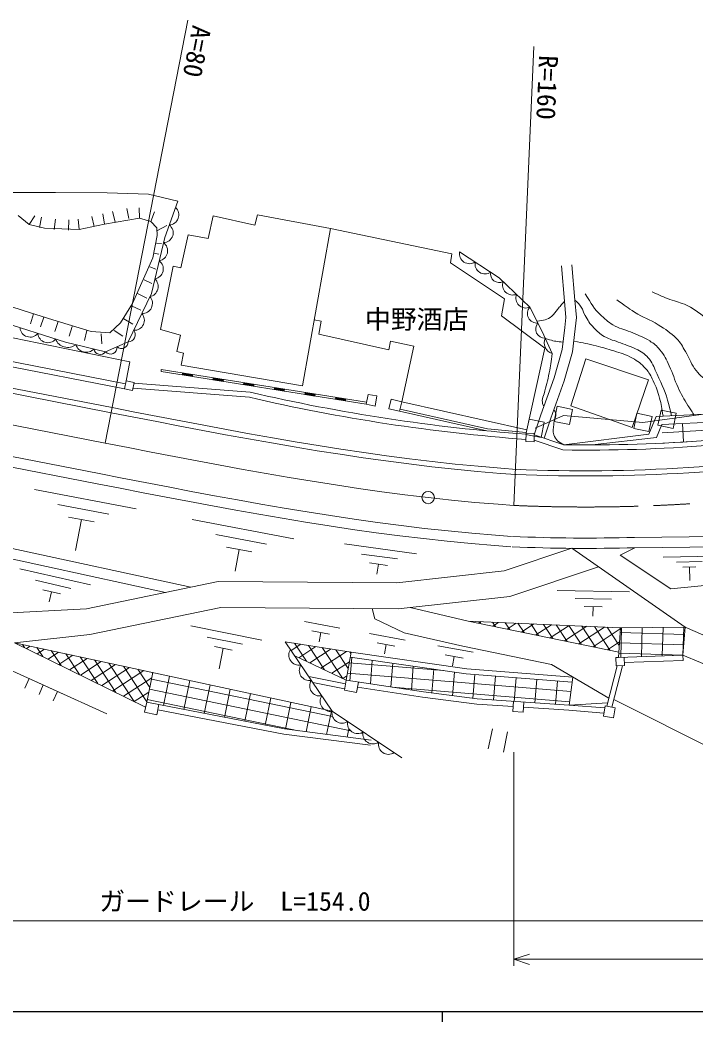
# Model space of a CAD drawing. Units: millimetres, scale not verified. Extents: x 40000 to 680000, y 20000 to 380000.
# Drawn here: x 127190 to 192518, y 204000 to 300877 of the extents above; entities that cross this region are included whole.
import ezdxf
from ezdxf.enums import TextEntityAlignment as Align

# ---------------------------------------------------------------- set-up
doc = ezdxf.new("R2010")
doc.units = ezdxf.units.MM
doc.header["$LTSCALE"] = 1000
doc.linetypes.add('CHAIN', pattern=[18.5, 12, -1.5, 3.5, -1.5])
for name, color, linetype, lineweight in [('M-BGD', 7, 'Continuous', 13), ('M-BMK', 2, 'CHAIN', 13), ('M-BMK-ROW', 30, 'Continuous', 13), ('M-STR-HTXT', 7, 'Continuous', 13), ('M-STR-STRC', 7, 'Continuous', 13), ('M-TTL-BAND', 7, 'Continuous', 25)]:
    doc.layers.add(name, color=color, linetype=linetype, lineweight=lineweight)
doc.styles.add('ＭＳ ゴシック', font='')
doc.styles.get('ＭＳ ゴシック').set_extended_font_data('MS Gothic')

msp = doc.modelspace()

# ---------------------------------------------------------------- linework, layer by layer
at = {"layer": 'M-BGD'}
for p, q in [((141168, 279859), (142432, 283361)), ((128061, 281120), (128620, 281949)), ((135364, 281141), (135181, 282124)), ((136370, 281381), (136123, 282351)), ((137712, 281678), (137504, 282656)), ((138736, 281712), (138719, 282712)), ((139819, 281392), (140194, 282319)), ((145372, 279761), (145852, 281948)), ((145852, 281948), (149881, 281051)), ((149881, 281051), (150126, 282040)), ((150126, 282040), (157205, 280718)), ((129055, 280823), (129264, 281801)), ((130479, 280640), (130618, 281630)), ((131868, 280549), (131915, 281548)), ((132912, 280621), (132808, 281615)), ((134354, 280907), (134116, 281879)), ((140491, 280531), (141376, 280998)), ((142727, 276932), (143433, 280115)), ((143433, 280115), (145372, 279761)), ((157205, 280718), (154474, 265512)), ((168913, 278261), (157205, 280718)), ((139890, 274436), (141168, 279859)), ((140363, 279313), (140858, 279261)), ((140164, 278329), (140618, 278237)), ((168783, 277402), (168913, 278261)), ((169676, 278472), (173501, 275956)), ((140771, 270956), (141992, 277085)), ((141992, 277085), (142727, 276932)), ((174025, 273922), (168783, 277402)), ((139737, 277009), (140326, 276802)), ((139183, 275757), (139942, 275406)), ((173501, 275956), (176468, 273115)), ((137644, 269765), (139890, 274436)), ((138534, 274440), (139429, 273993)), ((137958, 273231), (138870, 272819)), ((173718, 272286), (174025, 273922)), ((128494, 272469), (128195, 271515)), ((177904, 269144), (173718, 272286)), ((176468, 273115), (177667, 270748)), ((124615, 271918), (131595, 269718)), ((129475, 272161), (129175, 271207)), ((130879, 271715), (130554, 270770)), ((137234, 271998), (138077, 271459)), ((155621, 271897), (156283, 271755)), ((156283, 271755), (156064, 270491)), ((137787, 267815), (125208, 270400)), ((132241, 271255), (131947, 270299)), ((133636, 270856), (133428, 269877)), ((135024, 270551), (135101, 269554)), ((136291, 270863), (137132, 270321)), ((142694, 270414), (140771, 270956)), ((142354, 268839), (142694, 270414)), ((156064, 270491), (162825, 269001)), ((177667, 270748), (178609, 268649)), ((131595, 269718), (135460, 268786)), ((135460, 268786), (137644, 269765)), ((162825, 269001), (162996, 269828)), ((162996, 269828), (165263, 269332)), ((165263, 269332), (164094, 263971)), ((142991, 268675), (142354, 268839)), ((142762, 267493), (142991, 268675)), ((176163, 261256), (177904, 269144)), ((124832, 267638), (137277, 265206)), ((124928, 268129), (137373, 265697)), ((137431, 265991), (137787, 267815)), ((154474, 265512), (142762, 267493)), ((180417, 263574), (181887, 268131)), ((181887, 268131), (187929, 266090)), ((140814, 266892), (140845, 267090)), ((160644, 263729), (140814, 266892)), ((160676, 263926), (140845, 267090)), ((142857, 266566), (142889, 266764)), ((142857, 266566), (143845, 266409)), ((142865, 266616), (143853, 266458)), ((142873, 266665), (143861, 266507)), ((142881, 266714), (143868, 266557)), ((143845, 266409), (143876, 266606)), ((124448, 265675), (136078, 263403)), ((137277, 265206), (137431, 265991)), ((137431, 265991), (138216, 265838)), ((138062, 265053), (138216, 265838)), ((138201, 265761), (149437, 264896)), ((145820, 266094), (145851, 266291)), ((145820, 266094), (146807, 265936)), ((145828, 266143), (146815, 265985)), ((145836, 266192), (146823, 266035)), ((145843, 266242), (146831, 266084)), ((146807, 265936), (146839, 266134)), ((148782, 265621), (148814, 265819)), ((149770, 265464), (148782, 265621)), ((149778, 265513), (148790, 265670)), ((149786, 265562), (148798, 265720)), ((149793, 265612), (148806, 265769)), ((149770, 265464), (149801, 265661)), ((187929, 266090), (186353, 261483)), ((137277, 265206), (138062, 265053)), ((138104, 265267), (149360, 264400)), ((151745, 265148), (151776, 265346)), ((151745, 265148), (152732, 264991)), ((151753, 265198), (152740, 265040)), ((151761, 265247), (152748, 265090)), ((151769, 265297), (152756, 265139)), ((152732, 264991), (152764, 265188)), ((154707, 264676), (154739, 264873)), ((154707, 264676), (155695, 264518)), ((154715, 264725), (155703, 264568)), ((154723, 264775), (155711, 264617)), ((154731, 264824), (155719, 264666)), ((155695, 264518), (155726, 264716)), ((160825, 264681), (160644, 263729)), ((161689, 264534), (160825, 264681)), ((161501, 263551), (161689, 264534)), ((157670, 264203), (157701, 264401)), ((158657, 264046), (157670, 264203)), ((158665, 264095), (157678, 264253)), ((158673, 264144), (157686, 264302)), ((158681, 264194), (157694, 264351)), ((158657, 264046), (158689, 264243)), ((160644, 263729), (161501, 263551)), ((163057, 264203), (162848, 263272)), ((164094, 263971), (163057, 264203)), ((163871, 263045), (164094, 263971)), ((164094, 263971), (176163, 261256)), ((186353, 261483), (180417, 263574)), ((162848, 263272), (163871, 263045)), ((163871, 263045), (172313, 261150)), ((163914, 263240), (172357, 261346)), ((187969, 260829), (188684, 262549)), ((188684, 262549), (198668, 263005)), ((188708, 260522), (189228, 261773)), ((189228, 261773), (198745, 262208)), ((191312, 260079), (191209, 261863)), ((172357, 261346), (176105, 261011)), ((176066, 260127), (176096, 260926)), ((176105, 261011), (176096, 260926)), ((176096, 260926), (176896, 260896)), ((176866, 260097), (176896, 260896)), ((176891, 260762), (179737, 259805)), ((179737, 259805), (187969, 260829)), ((189267, 260969), (195062, 261303)), ((176066, 260127), (176866, 260097)), ((176871, 260242), (179652, 259306)), ((188708, 260522), (182473, 259791)), ((189315, 259970), (192153, 260134)), ((123010, 258315), (134640, 256042)), ((128574, 255487), (138399, 253624)), ((130844, 254038), (135756, 253107)), ((131886, 252823), (134342, 252358)), ((133114, 252590), (132543, 249581)), ((143836, 252587), (153661, 250724)), ((146106, 251139), (151019, 250207)), ((158557, 250220), (165493, 249277)), ((194561, 249953), (186608, 249858)), ((126143, 249849), (143681, 246026)), ((147148, 249923), (149604, 249458)), ((148376, 249691), (147975, 247575)), ((160190, 249241), (163658, 248770)), ((180531, 249796), (173977, 247607)), ((180531, 249796), (191479, 242179)), ((186608, 249858), (185200, 249119)), ((185200, 249119), (190085, 245881)), ((189362, 248935), (194360, 249054)), ((125900, 248879), (141263, 245530)), ((160956, 248380), (162690, 248145)), ((161823, 248262), (161690, 247285)), ((183091, 248015), (174518, 245152)), ((190623, 248465), (193123, 248525)), ((191260, 247980), (192510, 248010)), ((127162, 247829), (133984, 246261)), ((173977, 247607), (163617, 246448)), ((190085, 245881), (203084, 247168)), ((191885, 247995), (191916, 246693)), ((128699, 246706), (132110, 245922)), ((146349, 246574), (133611, 243958)), ((163617, 246448), (146349, 246574)), ((129384, 245779), (131090, 245387)), ((130237, 245583), (130016, 244622)), ((174518, 245152), (163748, 243947)), ((179107, 245725), (186106, 245594)), ((180842, 244942), (184342, 244877)), ((181703, 244176), (183453, 244143)), ((182578, 244160), (182561, 243250)), ((133611, 243958), (124569, 243460)), ((146594, 244073), (133933, 241472)), ((163748, 243947), (146594, 244073)), ((161482, 242972), (161208, 243965)), ((164883, 244074), (170514, 242766)), ((143699, 242287), (150563, 240916)), ((154671, 242713), (158112, 242073)), ((164318, 241639), (161482, 242972)), ((170514, 242766), (185062, 239766)), ((170514, 242766), (185215, 242111)), ((171501, 242563), (171728, 242712)), ((171751, 242511), (171615, 242717)), ((173135, 242226), (172848, 242662)), ((172887, 242277), (173434, 242636)), ((174519, 241941), (174080, 242607)), ((174273, 241991), (175139, 242560)), ((175902, 241655), (175313, 242552)), ((175659, 241705), (176845, 242484)), ((177286, 241370), (176546, 242498)), ((177045, 241420), (178550, 242408)), ((178670, 241084), (177778, 242443)), ((178432, 241134), (180256, 242332)), ((180054, 240799), (179011, 242388)), ((179818, 240848), (181962, 242256)), ((181438, 240514), (180243, 242333)), ((182822, 240228), (181476, 242278)), ((184206, 239943), (182708, 242223)), ((133933, 241472), (126668, 240667)), ((155394, 241816), (157115, 241495)), ((156254, 241656), (156088, 240761)), ((160974, 241549), (164418, 240924)), ((164318, 241639), (169979, 240324)), ((181204, 240562), (183667, 242180)), ((182590, 240276), (185208, 241996)), ((185104, 240399), (183941, 242168)), ((185215, 242111), (185028, 239234)), ((185211, 242056), (185174, 242113)), ((185185, 241643), (191420, 241458)), ((185215, 242111), (191479, 242179)), ((185246, 239242), (185331, 242113)), ((187249, 239316), (187333, 242134)), ((189253, 239389), (189334, 242156)), ((191479, 242179), (191256, 239462)), ((191256, 239462), (191336, 242178)), ((191479, 242179), (201259, 237916)), ((126668, 240667), (139329, 234439)), ((126668, 240667), (157356, 234047)), ((127620, 240198), (127419, 240505)), ((127815, 240103), (128177, 240341)), ((145268, 241209), (148700, 240523)), ((145979, 240302), (147695, 239959)), ((152828, 240763), (157356, 234047)), ((159194, 239763), (152828, 240763)), ((152837, 240751), (152850, 240760)), ((153396, 239922), (154320, 240529)), ((154868, 238878), (153722, 240623)), ((154149, 239220), (155790, 240298)), ((156607, 238053), (155056, 240413)), ((161701, 240655), (163423, 240343)), ((162562, 240499), (162400, 239604)), ((167554, 240379), (170998, 239754)), ((169979, 240324), (178550, 238557)), ((183976, 239990), (185126, 240746)), ((185120, 240644), (191338, 240460)), ((122599, 239670), (135589, 233802)), ((122599, 239670), (131446, 235674)), ((129388, 239329), (128813, 240204)), ((128856, 239590), (129549, 240045)), ((129898, 239078), (130920, 239750)), ((131156, 238459), (130207, 239903)), ((130939, 238566), (132291, 239454)), ((132924, 237589), (131601, 239603)), ((134692, 236720), (132995, 239302)), ((146837, 240131), (146440, 238145)), ((158713, 237053), (153737, 239415)), ((155206, 238718), (157259, 240067)), ((156263, 238216), (158729, 239836)), ((158346, 237227), (156391, 240204)), ((158914, 238184), (157725, 239994)), ((159194, 239763), (158713, 237053)), ((159168, 239618), (159059, 239784)), ((159194, 239763), (170366, 238152)), ((168281, 239485), (170003, 239172)), ((169142, 239328), (168980, 238433)), ((191256, 239462), (185028, 239234)), ((185055, 239646), (191256, 239462)), ((191256, 239462), (202520, 234725)), ((191256, 239462), (191274, 238962)), ((131980, 238054), (133662, 239158)), ((133022, 237541), (135033, 238862)), ((134063, 237029), (136404, 238567)), ((136459, 235850), (134389, 239001)), ((138227, 234981), (135783, 238700)), ((139438, 234959), (137178, 238400)), ((157320, 237714), (159029, 238837)), ((159009, 238719), (168120, 237970)), ((159066, 236999), (159251, 239250)), ((159106, 239270), (170311, 237654)), ((161048, 236695), (161234, 238963)), ((163030, 236391), (163218, 238677)), ((165012, 236088), (165201, 238391)), ((184099, 235304), (178550, 238557)), ((184905, 238429), (183900, 234533)), ((185427, 238448), (184394, 234445)), ((184770, 239225), (185028, 239234)), ((184770, 239225), (184799, 238426)), ((185599, 238455), (184799, 238426)), ((185570, 239254), (185599, 238455)), ((191274, 238962), (185588, 238755)), ((135105, 236517), (137775, 238271)), ((136146, 236004), (139146, 237975)), ((139726, 236342), (138572, 238099)), ((139431, 234926), (140027, 237785)), ((140014, 237725), (139966, 237798)), ((141058, 234594), (141646, 237436)), ((158651, 236704), (155087, 237414)), ((158378, 237212), (158789, 237482)), ((158833, 237730), (180433, 235955)), ((166995, 235804), (167184, 238105)), ((168981, 235548), (169167, 237819)), ((170311, 237654), (180548, 236852)), ((170366, 238152), (180612, 237348)), ((170966, 235292), (171155, 237588)), ((172960, 235133), (173149, 237432)), ((128067, 237200), (127655, 236289)), ((129434, 236583), (129022, 235672)), ((137188, 235492), (139923, 237289)), ((139893, 237144), (157398, 233520)), ((143022, 234214), (143601, 237014)), ((144985, 233834), (145556, 236592)), ((158563, 236212), (155484, 236825)), ((158713, 237053), (158537, 236069)), ((158713, 237053), (166172, 235910)), ((159899, 236871), (159719, 235858)), ((174956, 234999), (175143, 237276)), ((176952, 234866), (177137, 237119)), ((178947, 234733), (179131, 236963)), ((180612, 237348), (180266, 234644)), ((130801, 235965), (130389, 235054)), ((138229, 234980), (139634, 235903)), ((139689, 236165), (159150, 232136)), ((146949, 233454), (147512, 236171)), ((148913, 233075), (149467, 235749)), ((159719, 235858), (158537, 236069)), ((159812, 236379), (166103, 235415)), ((163166, 236371), (180306, 234963)), ((166103, 235415), (171336, 234740)), ((166172, 235910), (171385, 235238)), ((139431, 234926), (139227, 233947)), ((139271, 234467), (139345, 234517)), ((139431, 234926), (140605, 234681)), ((139485, 235186), (154118, 232156)), ((140605, 234681), (140401, 233702)), ((140605, 234681), (152753, 232332)), ((150877, 232695), (151422, 235327)), ((152842, 232321), (153377, 234905)), ((154831, 232065), (155332, 234484)), ((171336, 234740), (174852, 234505)), ((171385, 235238), (180266, 234644)), ((174886, 235004), (174819, 234006)), ((175883, 234937), (175817, 233939)), ((180266, 234644), (183985, 234862)), ((180266, 234644), (183705, 234363)), ((183740, 234561), (183566, 233577)), ((183740, 234561), (184725, 234386)), ((184586, 235189), (196634, 229109)), ((139227, 233947), (140401, 233702)), ((140503, 234191), (152673, 231838)), ((156821, 231808), (157282, 234035)), ((157356, 234047), (164085, 229538)), ((174819, 234006), (175817, 233939)), ((175850, 234438), (180229, 234146)), ((180229, 234146), (183617, 233868)), ((183566, 233577), (184550, 233402)), ((184725, 234386), (184550, 233402)), ((152673, 231838), (161068, 230757)), ((152753, 232332), (161132, 231253)), ((158810, 231552), (158975, 232349)), ((160126, 231934), (160329, 231892)), ((172840, 232354), (172434, 230395)), ((174308, 232049), (173903, 230091))]:
    msp.add_line(p, q, dxfattribs=at)
for points in [[(125634, 284199), (130630, 284193), (135598, 284183), (139611, 284053), (142432, 283361)], [(112416, 282926), (111880, 281205), (112525, 278594), (115762, 276882), (120337, 275141), (122911, 274288), (127580, 272756), (130352, 271886), (134069, 270757), (135871, 270632), (136898, 271584), (138065, 273458), (140038, 277873), (140452, 280055), (140413, 280790), (139819, 281392), (138736, 281712), (135344, 281137), (132906, 280620), (129567, 280760), (128061, 281120), (127010, 281987)], [(179512, 277105), (179814, 273702), (179955, 272129), (179858, 271143), (179596, 269006), (178819, 266294), (177539, 262715), (176891, 260762)], [(180508, 277193), (180810, 273791), (180959, 272125), (180852, 271033), (180579, 268806), (179771, 265987), (178485, 262389), (177840, 260447)], [(136078, 263403), (138297, 262969), (140514, 262538), (142729, 262111), (144942, 261690), (147154, 261276), (149365, 260872), (151574, 260479), (153784, 260099), (155993, 259733), (158201, 259384), (160410, 259052), (162619, 258741), (164827, 258451), (167036, 258185), (169245, 257943), (171454, 257728), (173667, 257542), (175177, 257432)], [(134640, 256042), (136862, 255608), (139088, 255175), (141318, 254745), (143552, 254320), (145790, 253901), (148033, 253491), (150281, 253091), (152535, 252703), (154794, 252329), (157059, 251971), (159330, 251630), (161607, 251309), (163890, 251010), (166180, 250734), (168475, 250483), (170777, 250259), (173079, 250065), (174632, 249952)]]:
    msp.add_lwpolyline(points, dxfattribs=at)
msp.add_circle((166636, 254707), 600, dxfattribs=at)
for centre, radius, start, end in [((141555, 282037), 975, 272.77906, 47.53933), ((141040, 280301), 947, 270.492, 53.61843), ((140477, 278563), 975, 279.35599, 54.11626), ((170634, 278291), 975, 169.28575, 304.04602), ((140064, 276811), 975, 279.35599, 54.11626), ((172137, 277302), 975, 169.28575, 304.04602), ((173492, 276323), 827, 168.02516, 298.03068), ((139521, 275115), 1016, 282.37788, 46.31249), ((174795, 275259), 973, 159.93889, 292.55402), ((176078, 274008), 975, 158.86632, 293.62659), ((139011, 273474), 975, 266.95032, 41.71059), ((138231, 271851), 975, 266.95032, 41.71059), ((177159, 272495), 928, 138.08505, 275.60498), ((177899, 270989), 873, 138.10632, 273.3041), ((128161, 271193), 975, 185.1309, 319.89117), ((129878, 270652), 975, 185.1309, 319.89117), ((137633, 270455), 690, 270.92164, 37.73927), ((131811, 270497), 1278, 201.71088, 307.24548), ((133574, 269790), 1037, 197.39891, 315.49174), ((136995, 269762), 649, 228.00447, 0.26586), ((178909, 269666), 1060, 154.8063, 253.55557), ((134950, 269187), 649, 191.03555, 321.85511), ((135934, 269205), 632, 221.46579, 6.80453), ((188843, 433842), 173481, 256.87065, 265.78522), ((188843, 433842), 173981, 256.88322, 265.79111), ((181877, 413790), 154000, 269.20385, 279.7489), ((181877, 413790), 154500, 269.1748, 279.7489), ((181877, 413790), 156500, 267.50876, 279.7489), ((181877, 413790), 164000, 267.50876, 271.65329), ((154146, 239480), 975, 146.60579, 281.36606), ((155152, 237988), 975, 146.60579, 281.36606), ((156158, 236495), 975, 146.60579, 281.36606), ((157164, 235003), 975, 146.60579, 281.36606), ((158313, 233858), 975, 168.79557, 303.55584), ((159808, 232856), 975, 168.79557, 303.55584), ((161303, 231854), 975, 168.79557, 303.55584), ((162799, 230852), 975, 168.79557, 303.55584)]:
    msp.add_arc(centre, radius, start, end, dxfattribs=at)
for points, knots in [([(188271, 274593), (189089, 274223), (189317, 274117), (190005, 273857), (190626, 273622), (191015, 273593), (191615, 273308), (193752, 272294), (194351, 270568), (196621, 269901), (198151, 269452), (199093, 269380), (200684, 269491), (202292, 269603), (203218, 269674), (204755, 270157), (205491, 270388), (205849, 270668), (206581, 270910), (208889, 271672), (210322, 271541), (212694, 272069), (214340, 272436), (215235, 272764), (216891, 273086), (218708, 273439), (219760, 273420), (221593, 273675), (222988, 273870), (223789, 273891), (225156, 274231), (226121, 274471), (226703, 274619), (227511, 275198), (227955, 275516), (228142, 275665), (228562, 276119)], [0, 0, 0, 0, 1, 1, 1, 2, 2, 2, 3, 3, 3, 4, 4, 4, 5, 5, 5, 6, 6, 6, 7, 7, 7, 8, 8, 8, 9, 9, 9, 10, 10, 10, 11, 11, 11, 12, 12, 12, 12]), ([(181816, 274411), (182435, 273400), (182631, 272989), (183388, 272289), (183861, 271853), (184130, 271591), (184698, 271288), (185331, 270950), (185755, 270915), (186413, 270630), (187065, 270347), (187454, 270224), (188054, 269843), (188479, 269573), (188706, 269388), (189030, 269002), (189480, 268466), (189628, 268083), (189934, 267452), (190323, 266650), (190409, 266143), (190789, 265336), (191118, 264636), (191340, 264262), (191747, 263605), (191966, 263253), (192040, 263133), (192324, 262715)], [0, 0, 0, 0, 1, 1, 1, 2, 2, 2, 3, 3, 3, 4, 4, 4, 5, 5, 5, 6, 6, 6, 7, 7, 7, 8, 8, 8, 9, 9, 9, 9]), ([(184872, 273828), (185661, 273238), (185898, 273070), (186589, 272635), (187447, 272094), (188017, 271944), (188871, 271396), (189595, 270931), (190040, 270701), (190640, 270084), (191052, 269660), (191191, 269342), (191502, 268840), (191886, 268221), (191959, 267789), (192383, 267197), (192808, 266604), (193143, 266341), (193717, 265891), (194459, 265310), (194931, 265049), (195781, 264641), (196748, 264176), (197314, 263915), (198368, 263722), (199329, 263546), (199896, 263591), (200867, 263689), (201654, 263769), (202072, 263962), (202847, 264118), (203729, 264295), (204260, 264247), (205113, 264535), (205969, 264823), (206489, 264981), (207189, 265552), (207709, 265977), (207801, 266405), (208238, 266916), (208669, 267419), (208851, 267776), (209390, 268162), (209815, 268467), (210147, 268483), (210660, 268591), (211774, 268826), (212442, 268652), (213563, 268852), (214979, 269105), (215828, 269192), (217109, 269845), (217875, 270236), (218111, 270742), (218811, 271241), (219286, 271579), (219526, 271840), (220076, 272033), (220782, 272280), (221237, 272140), (221981, 272213), (222903, 272303), (223423, 272330), (224341, 272452), (225215, 272568), (225739, 272512), (226570, 272804), (227522, 273140), (227890, 273477), (228749, 274196)], [0, 0, 0, 0, 1, 1, 1, 2, 2, 2, 3, 3, 3, 4, 4, 4, 5, 5, 5, 6, 6, 6, 7, 7, 7, 8, 8, 8, 9, 9, 9, 10, 10, 10, 11, 11, 11, 12, 12, 12, 13, 13, 13, 14, 14, 14, 15, 15, 15, 16, 16, 16, 17, 17, 17, 18, 18, 18, 19, 19, 19, 20, 20, 20, 21, 21, 21, 22, 22, 22, 23, 23, 23, 23]), ([(177160, 271749), (177787, 271849), (178155, 271848), (178603, 272241), (178851, 272458), (178927, 272641), (179137, 272896), (179399, 273213), (179484, 273312), (179814, 273702)], [0, 0, 0, 0, 1, 1, 1, 2, 2, 2, 3, 3, 3, 3]), ([(180810, 273791), (181110, 273525), (181227, 273422), (181423, 273128), (181617, 272837), (181622, 272618), (181798, 272316), (182087, 271820), (182242, 271524), (182645, 271114), (183003, 270750), (183214, 270541), (183654, 270282), (184221, 269949), (184609, 269907), (185219, 269662), (185876, 269398), (186284, 269332), (186898, 268979), (187385, 268698), (187673, 268519), (188020, 268076), (188409, 267579), (188495, 267211), (188760, 266638), (189275, 265522), (189573, 264889), (189900, 263704), (190016, 263282), (190064, 263131), (190168, 262617)], [0, 0, 0, 0, 1, 1, 1, 2, 2, 2, 3, 3, 3, 4, 4, 4, 5, 5, 5, 6, 6, 6, 7, 7, 7, 8, 8, 8, 9, 9, 9, 10, 10, 10, 10]), ([(179684, 269726), (179071, 269805), (178867, 269805), (178371, 269966), (178205, 270020), (178141, 270037), (177949, 270118)], [0, 0, 0, 0, 1, 1, 1, 2, 2, 2, 2]), ([(180705, 269834), (181735, 269640), (182025, 269591), (182857, 269376), (183533, 269202), (183911, 269096), (184574, 268877), (185287, 268642), (185720, 268567), (186372, 268194), (186923, 267879), (187223, 267659), (187648, 267187), (188013, 266783), (188144, 266493), (188385, 266005), (188694, 265378), (188807, 264996), (188995, 264322), (189180, 263653), (189219, 263397), (189340, 262579)], [0, 0, 0, 0, 1, 1, 1, 2, 2, 2, 3, 3, 3, 4, 4, 4, 5, 5, 5, 6, 6, 6, 7, 7, 7, 7]), ([(178609, 268649), (178506, 267752), (178473, 267494), (178334, 266763), (178182, 265961), (178049, 265522), (177842, 264733), (177775, 264476), (177651, 264343), (177659, 264077), (177665, 263842), (177713, 263726), (177819, 263498)], [0, 0, 0, 0, 1, 1, 1, 2, 2, 2, 3, 3, 3, 4, 4, 4, 4]), ([(178777, 263207), (178861, 263091), (178882, 263023), (178927, 262897), (179077, 262476), (178791, 262210), (178772, 261763), (178755, 261377), (178662, 261143), (178775, 260773), (178930, 260263), (179281, 260091), (179737, 259805)], [0, 0, 0, 0, 1, 1, 1, 2, 2, 2, 3, 3, 3, 4, 4, 4, 4])]:
    msp.add_open_spline(points, degree=3, knots=knots, dxfattribs=at)
at = {"layer": 'M-BMK'}
msp.add_line((123777, 262240), (135407, 259968), dxfattribs=at)
msp.add_lwpolyline([(135407, 259968), (137628, 259534), (139849, 259102), (142071, 258674), (144293, 258250), (146518, 257835), (148743, 257428), (150971, 257031), (153201, 256647), (155433, 256278), (157668, 255924), (159906, 255589), (162147, 255273), (164390, 254978), (166636, 254707), (168886, 254462), (171138, 254243), (173393, 254053), (174922, 253941)], dxfattribs=at)
msp.add_arc((181877, 413790), 160000, 267.50876, 279.7489, dxfattribs=at)
at = {"layer": 'M-BMK-ROW'}
for p, q in [((189730, 262271), (206311, 264599)), ((179118, 263539), (178814, 262070)), ((180587, 263235), (179118, 263539)), ((176970, 261401), (179700, 262653)), ((179700, 262653), (187391, 261965)), ((180283, 261766), (180587, 263235)), ((186808, 262852), (186504, 261383)), ((188277, 262548), (186808, 262852)), ((187973, 261079), (188277, 262548)), ((189147, 263158), (188843, 261689)), ((190616, 262853), (189147, 263158)), ((190312, 261385), (190616, 262853)), ((176387, 262287), (176083, 260818)), ((177856, 261983), (176387, 262287)), ((177552, 260514), (177856, 261983)), ((178814, 262070), (180283, 261766)), ((187391, 261965), (189730, 262271)), ((188843, 261689), (190312, 261385)), ((176083, 260818), (177552, 260514)), ((186504, 261383), (187973, 261079))]:
    msp.add_line(p, q, dxfattribs=at)
at = {"layer": 'M-STR-HTXT'}
for p, q in [((135407, 259968), (143402, 300877)), ((174922, 253941), (176853, 298326)), ((174922, 230090), (174922, 209414)), ((74528, 213772), (221045, 213772)), ((174922, 210056), (176422, 210557)), ((174922, 210056), (176422, 209557))]:
    msp.add_line(p, q, dxfattribs=at)
msp.add_lwpolyline([(174922, 210056), (235533, 210080), (326282, 235429)], dxfattribs=at)
at = {"layer": 'M-STR-STRC'}
for p, q in [((124352, 265185), (135982, 262912)), ((123201, 259296), (134832, 257023)), ((194510, 250952), (186580, 250858))]:
    msp.add_line(p, q, dxfattribs=at)
for points in [[(135982, 262912), (138201, 262478), (140419, 262047), (142635, 261620), (144850, 261198), (147063, 260785), (149276, 260380), (151488, 259986), (153700, 259605), (155913, 259239), (158125, 258889), (160338, 258557), (162551, 258245), (164765, 257955), (166979, 257688), (169194, 257446), (171409, 257231), (173628, 257044), (175140, 256933)], [(134832, 257023), (137054, 256589), (139278, 256157), (141506, 255727), (143737, 255302), (145972, 254885), (148211, 254475), (150454, 254076), (152702, 253689), (154954, 253316), (157211, 252959), (159474, 252620), (161742, 252300), (164015, 252002), (166294, 251727), (168578, 251477), (170867, 251255), (173158, 251062), (174704, 250949)]]:
    msp.add_lwpolyline(points, dxfattribs=at)
for radius, end in [(157000, 279.7489), (163000, 271.65329)]:
    msp.add_arc((181877, 413790), radius, 267.50876, end, dxfattribs=at)
at = {"layer": 'M-TTL-BAND'}
for p, q in [((40000, 205000), (579000, 205000)), ((168000, 205000), (168000, 204000))]:
    msp.add_line(p, q, dxfattribs=at)

# ---------------------------------------------------------------- texts
at = {"layer": 'M-BGD', "style": 'ＭＳ ゴシック'}
msp.add_text('中野酒店', height=1833, dxfattribs=at).set_placement((165528, 270477), align=Align.BOTTOM_CENTER)
at = {"layer": 'M-STR-HTXT', "style": 'ＭＳ ゴシック'}
for s, rotation, p in [('A=80', 258.942, (143338, 300553)), ('R=160', 267.509, (176819, 297527))]:
    msp.add_text(s, height=1833, rotation=rotation, dxfattribs=at).set_placement(p, align=Align.BOTTOM_LEFT)
msp.add_text('ガードレール\u3000L=154.0', height=1833, dxfattribs=at).set_placement((147955, 214204), align=Align.BOTTOM_CENTER)

doc.saveas('drawing.dxf')
